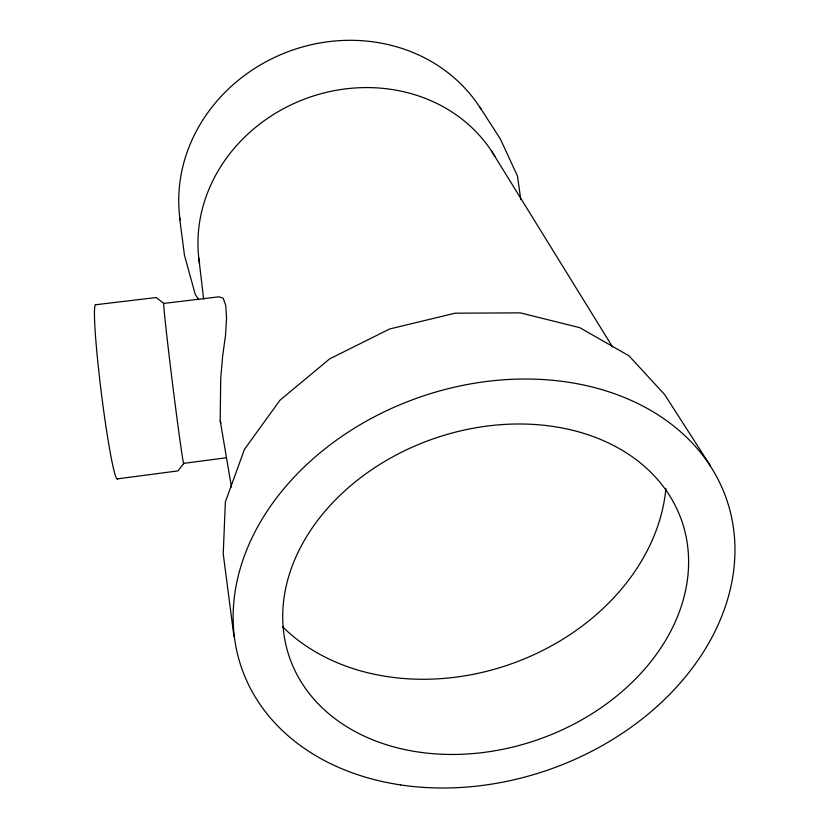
<?xml version="1.0" encoding="UTF-8"?>
<svg xmlns="http://www.w3.org/2000/svg" width="829" height="829" viewBox="0 0 829 829"><rect width="100%" height="100%" fill="white"/><g stroke="black" fill="none" stroke-linecap="round" stroke-linejoin="round"><path stroke-width="1.24" d="M231.467 486.996L220.213 420.738L220.711 378.356L222.669 356.004L225.529 335.237L226.566 317.942L225.737 305.331L223.177 298.191L219.136 296.803L163.779 303.424L156.267 297.528L95.853 304.72M226.504 457.763L183.82 463.349L177.986 470.903L117.718 478.81M479.804 107.055L500.426 139.127L517.451 176.017L520.799 199.644M710.235 465.504L664.62 394.552L628.983 355.817L579.751 327.652L520.27 312.865L455.111 313.196L389.713 328.958L329.662 358.864L279.984 400.231L244.472 449.318L225.364 501.918L223.239 553.855L233.975 636.537M198.587 299.601L195.178 294.14L184.452 255.218L179.572 217.602M491.566 151.096L612.486 346.833M220.213 420.738L220.897 423.07M198.836 258.399L203.644 299.062M183.82 463.411A80.765 1.223 82.9 0 1 172.598 384.128A80.765 1.223 82.9 0 1 163.779 303.362M180.121 220.068A163.303 148.857 -21.1 0 1 289.248 51.263A163.303 148.857 -21.1 0 1 481.069 109.252M665.874 488.664A217.799 174.007 -19.5 0 1 512.488 663.449A217.799 174.007 -19.5 0 1 282.368 626.548M199.551 263.549A159.365 142.889 -20.7 0 1 307.082 98.133A159.365 142.889 -20.7 0 1 494.903 156.453M117.728 478.872A87.936 5.243 82.9 0 1 101.366 393.112A87.936 5.243 82.9 0 1 95.843 304.668M421.246 752.431A207.675 159.261 -19.3 0 0 684.526 529.949A207.675 159.261 -19.3 0 0 351.206 485.245A207.675 159.261 -19.3 0 0 421.246 752.431M400.552 784.918A256.731 197.136 -19.3 0 0 730.691 513.41A256.731 197.136 -19.3 0 0 320.906 452.126A256.731 197.136 -19.3 0 0 400.552 784.918"/></g></svg>
